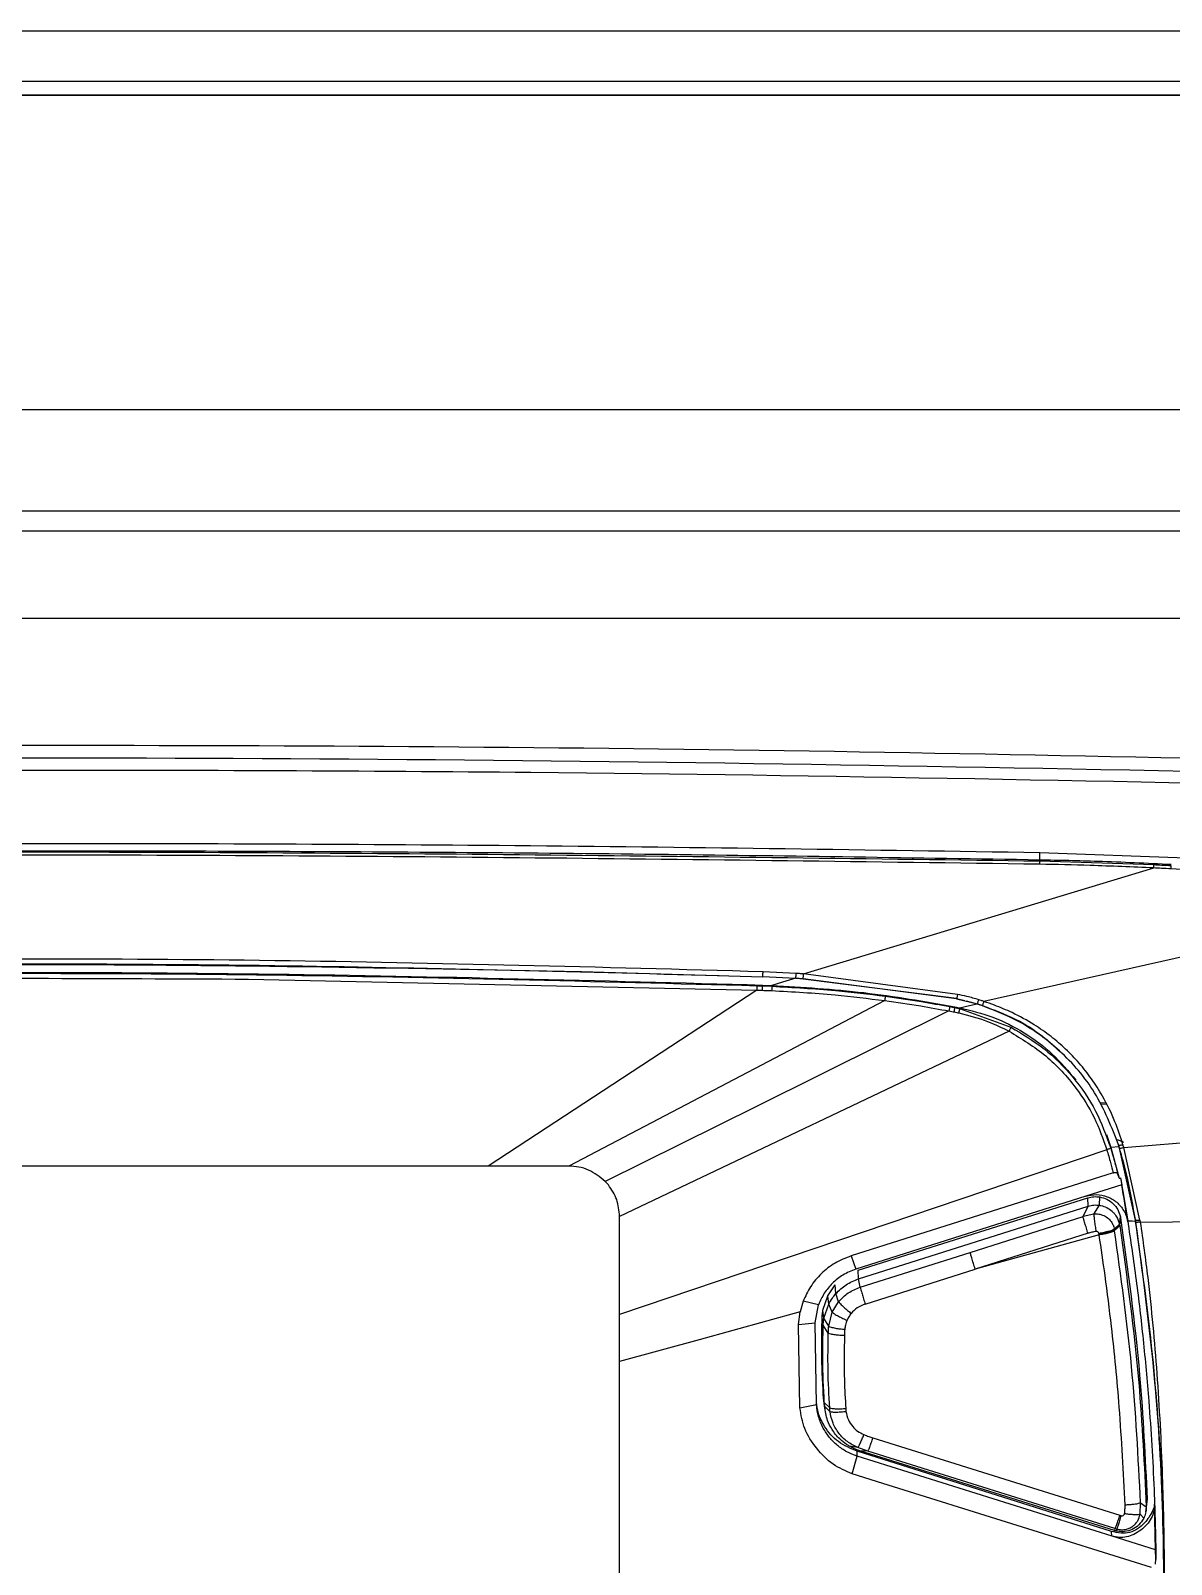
# Model space of a CAD drawing. Extents: x 527 to 611, y 788 to 934.
# Drawn here: x 576.789 to 579.597, y 806.543 to 810.319 of the extents above; entities that cross this region are included whole.
import ezdxf

# ---------------------------------------------------------------- set-up
doc = ezdxf.new("R2010")
doc.units = 0
doc.header["$MEASUREMENT"] = 0
doc.layers.add('1', color=4, linetype='Continuous')
doc.layers.add('GEOMETRY', color=4, linetype='Continuous', lineweight=25)

# ---------------------------------------------------------------- blocks, each defined once
blk = doc.blocks.new('2026_FLASH')
at = {"layer": 'GEOMETRY'}
for p, q in [((53.9454, 6.0717), (45.4746, 6.0717)), ((45.4746, 5.8226), (53.9454, 5.8226)), ((53.9209, 5.7724), (45.4991, 5.7724)), ((45.4991, 5.5582), (53.9209, 5.5582)), ((52.1943, 4.9631), (52.1947, 4.981)), ((52.1943, 4.9601), (52.1943, 4.9631)), ((52.4753, 4.9509), (52.1943, 4.9601)), ((52.555, 4.9678), (52.1947, 4.981)), ((51.6127, 4.6828), (52.4749, 4.9436)), ((53.2343, 4.8796), (52.057, 4.6149)), ((51.0661, 4.6888), (51.5126, 4.6756)), ((51.5947, 4.684), (51.513, 4.6879)), ((51.9918, 4.6322), (51.6127, 4.6828)), ((50.2463, 4.6699), (51.4976, 4.6429)), ((51.4979, 4.6537), (51.512, 4.6532)), ((51.512, 4.6554), (51.512, 4.6532)), ((51.512, 4.6554), (51.5347, 4.6545)), ((51.512, 4.6532), (51.5347, 4.6524)), ((51.5126, 4.6756), (51.5126, 4.6763)), ((51.5126, 4.6762), (51.594, 4.6723)), ((51.5939, 4.6717), (51.5126, 4.6756)), ((51.5347, 4.6545), (51.5347, 4.6524)), ((51.594, 4.6723), (51.612, 4.6712)), ((51.9894, 4.622), (51.6055, 4.6709)), ((51.9895, 4.6211), (51.6119, 4.6705)), ((51.4976, 4.6429), (50.8367, 4.2095)), ((51.8126, 4.6171), (51.035, 4.2095)), ((52.01, 4.6166), (51.9895, 4.6211)), ((51.9897, 4.6217), (52.0409, 4.609)), ((52.0407, 4.6084), (52.0136, 4.6158)), ((52.0409, 4.6089), (52.0536, 4.6049)), ((51.9856, 4.6018), (51.9855, 4.5998)), ((51.9856, 4.6018), (51.997, 4.5994)), ((51.997, 4.5994), (51.9969, 4.5974)), ((51.9969, 4.5974), (52.1234, 4.5516)), ((52.1188, 4.5417), (51.16, 4.0858)), ((52.3446, 4.3664), (52.3568, 4.3655)), ((52.3463, 4.3632), (52.3587, 4.3622)), ((52.3587, 4.2871), (52.3693, 4.2554)), ((52.4011, 4.2557), (52.9632, 4.3019)), ((52.3595, 4.2498), (51.16, 3.8442)), ((52.3898, 4.2571), (52.3693, 4.2554)), ((52.3693, 4.2554), (52.3693, 4.2553)), ((52.3693, 4.2554), (52.3896, 4.1795)), ((52.3898, 4.2571), (52.3884, 4.2617)), ((52.427, 4.091), (52.3906, 4.254)), ((52.441, 4.0769), (52.4011, 4.2557)), ((50.8367, 4.2095), (48.5833, 4.2095)), ((51.035, 4.2095), (50.8367, 4.2095)), ((52.3751, 4.193), (51.73, 3.9885)), ((51.1323, 4.1633), (51.1246, 4.172)), ((52.396, 4.1636), (52.3076, 4.1356)), ((52.3868, 4.1882), (52.3896, 4.1795)), ((52.3934, 4.1804), (52.396, 4.1636)), ((52.3934, 4.1804), (52.4108, 4.0746)), ((52.3076, 4.1356), (51.7418, 3.9562)), ((51.7475, 3.9536), (52.313, 4.1315)), ((52.3137, 4.1111), (52.313, 4.1315)), ((52.3418, 4.1131), (52.3421, 4.1336)), ((51.16, 3.8442), (51.16, 4.0858)), ((51.7482, 3.9318), (52.3137, 4.1111)), ((52.0231, 3.9973), (52.3008, 4.0853)), ((52.3008, 4.0853), (52.3137, 4.1111)), ((52.3276, 4.0916), (52.3008, 4.0853)), ((52.3276, 4.0916), (52.3418, 4.1131)), ((52.3906, 4.0664), (52.3929, 4.085)), ((52.3911, 4.0636), (52.3934, 4.0821)), ((52.4302, 4.0766), (52.427, 4.091)), ((52.4299, 4.0778), (52.4302, 4.0766)), ((52.3131, 4.0442), (52.0354, 3.9561)), ((52.3406, 4.04), (52.0354, 3.9561)), ((52.3404, 4.0417), (52.3401, 4.0436)), ((52.3404, 4.0417), (52.3406, 4.04)), ((52.3779, 4.0544), (52.3907, 4.0664)), ((52.3779, 4.0544), (52.3784, 4.0518)), ((52.3784, 4.0518), (52.3911, 4.0636)), ((52.3786, 4.0501), (52.3784, 4.0518)), ((52.3907, 4.0664), (52.3911, 4.0636)), ((52.441, 4.0769), (52.4418, 4.0719)), ((52.4418, 4.0719), (52.6789, 4.0733)), ((51.73, 3.9885), (51.7419, 3.9561)), ((51.7522, 3.9113), (52.0231, 3.9973)), ((51.7482, 3.9318), (51.7475, 3.9536)), ((51.7522, 3.9113), (51.7482, 3.9318)), ((51.7645, 3.8701), (52.0354, 3.9561)), ((51.6605, 3.8552), (51.6725, 3.8906)), ((51.6725, 3.8906), (51.6905, 3.9169)), ((51.6747, 3.8697), (51.6725, 3.8906)), ((51.6924, 3.8956), (51.6905, 3.9169)), ((51.6992, 3.8756), (51.6924, 3.8956)), ((51.6118, 3.8767), (51.6043, 3.8505)), ((51.6498, 3.8683), (51.6118, 3.8767)), ((51.6412, 3.824), (51.6498, 3.8683)), ((51.663, 3.835), (51.6605, 3.8552)), ((51.663, 3.835), (51.6747, 3.8697)), ((51.6834, 3.8498), (51.6747, 3.8697)), ((51.6834, 3.8498), (51.6992, 3.8756)), ((51.16, 3.7283), (51.16, 3.8442)), ((51.6006, 3.8197), (51.6043, 3.8505)), ((51.6006, 3.8197), (51.6412, 3.824)), ((51.6039, 3.6144), (51.6006, 3.8197)), ((51.6445, 3.6228), (51.6412, 3.824)), ((51.6612, 3.8178), (51.6587, 3.8377)), ((51.6737, 3.7987), (51.6612, 3.8178)), ((51.6747, 3.8155), (51.663, 3.835)), ((51.6747, 3.8155), (51.6834, 3.8498)), ((51.16, 2.6051), (51.16, 3.7283)), ((51.6638, 3.628), (51.6614, 3.6462)), ((51.6644, 3.6185), (51.6619, 3.6381)), ((51.6626, 3.631), (51.6651, 3.6112)), ((51.6772, 3.6147), (51.6638, 3.628)), ((51.6646, 3.6185), (51.6638, 3.628)), ((51.6039, 3.6144), (51.6445, 3.6228)), ((51.6779, 3.6054), (51.6646, 3.6185)), ((51.6779, 3.6054), (51.6772, 3.6147)), ((51.7462, 3.5169), (51.7262, 3.5199)), ((51.7713, 3.508), (51.7462, 3.5169)), ((51.7836, 3.5406), (52.3916, 3.3499)), ((51.7329, 3.4521), (51.7448, 3.4957)), ((51.7448, 3.4955), (51.7449, 3.5077)), ((52.3722, 3.2988), (51.7448, 3.4957)), ((52.3713, 3.3102), (51.7449, 3.5077)), ((51.7713, 3.508), (51.7512, 3.5089)), ((52.3783, 3.3123), (51.7512, 3.5089)), ((52.3793, 3.3174), (51.7713, 3.508)), ((51.8083, 3.4285), (51.7329, 3.4521)), ((52.4695, 3.2211), (51.8083, 3.4285)), ((52.4413, 3.3525), (52.4426, 3.3808)), ((52.4426, 3.3808), (52.4565, 3.3711)), ((52.4556, 3.3587), (52.4578, 3.3766)), ((52.4565, 3.3711), (52.4587, 3.3893)), ((52.4587, 3.3893), (52.4575, 3.3765)), ((52.4793, 3.2653), (52.4765, 3.3774)), ((52.4413, 3.3525), (52.4502, 3.3426)), ((52.3721, 3.2988), (52.3713, 3.3102)), ((52.4793, 3.2652), (52.3722, 3.2988)), ((52.3793, 3.3174), (52.3783, 3.3123)), ((52.3839, 3.316), (52.3793, 3.3174)), ((52.3831, 3.311), (52.3839, 3.316)), ((52.4802, 3.2416), (52.4793, 3.2652)), ((52.4793, 3.2293), (52.4797, 3.2416))]:
    blk.add_line(p, q, dxfattribs=at)
at = {"layer": 'GEOMETRY', "flags": 128}
for points in [[(51.5939, 4.6724), (51.5608, 4.6624), (51.5347, 4.6545)], [(51.997, 4.5994), (52.0214, 4.6049), (52.0406, 4.6092)], [(51.9708, 4.5915), (51.4969, 4.3566), (51.1246, 4.172)], [(52.4014, 4.268), (52.3878, 4.2733), (52.385, 4.2742)], [(52.4108, 4.0746), (52.4218, 4.0745), (52.4304, 4.0744)], [(51.6043, 3.8505), (51.3555, 3.7821), (51.16, 3.7283)]]:
    blk.add_lwpolyline(points, dxfattribs=at)
at = {"layer": 'GEOMETRY'}
blk.add_ellipse((46.4768, 3.1596), major_axis=(5.9661, 0.6738), ratio=0.990415, start_param=0.040735, end_param=0.056104, dxfattribs=at)
for points, knots in [([(42.46, 5.3222), (42.5684, 5.4276), (42.758, 5.612), (42.9884, 5.8359), (43.1307, 5.9742), (43.2117, 6.0535), (43.2862, 6.1259), (43.3758, 6.2101), (43.5202, 6.3327), (43.7104, 6.4733), (43.9523, 6.6204), (44.206, 6.7451), (44.4702, 6.8468), (44.7423, 6.9243), (45.0192, 6.9767), (45.2275, 6.9977), (45.3676, 7.003), (45.434, 7.0043), (45.5056, 7.0047), (45.6463, 7.0048), (45.8612, 7.0046), (46.1427, 7.0048), (46.7056, 7.0049), (47.55, 7.0047), (49.0511, 7.0047), (50.6739, 7.0047), (52.175, 7.0047), (53.0194, 7.0047), (53.4607, 7.0047), (53.6718, 7.0047), (53.8125, 7.0047), (53.8761, 7.0047), (53.9231, 7.0047), (53.959, 7.0047), (53.9891, 7.0044), (54.0589, 7.0034), (54.1631, 6.9988), (54.3482, 6.9821), (54.5778, 6.946), (54.8484, 6.8786), (55.1124, 6.7875), (55.3672, 6.6733), (55.6104, 6.5372), (55.8409, 6.3798), (56.0216, 6.232), (56.1407, 6.1195), (56.1993, 6.0624), (56.2327, 6.0297), (56.2616, 6.0012), (56.3153, 5.9491), (56.4142, 5.8528), (56.5752, 5.6963), (56.7982, 5.4795), (57.0152, 5.2686), (57.2443, 5.0458), (57.5125, 4.7849), (58.0014, 4.3095), (58.4038, 3.9182), (58.672, 3.6573)], [0, 0, 0, 0, 0.025199, 0.044098, 0.053548, 0.058273, 0.062997, 0.070871, 0.078753, 0.09456, 0.110246, 0.125882, 0.141623, 0.157369, 0.172982, 0.188539, 0.192221, 0.196339, 0.199608, 0.204156, 0.219797, 0.235436, 0.251075, 0.313632, 0.376189, 0.501303, 0.584139, 0.626417, 0.642056, 0.657696, 0.661605, 0.665515, 0.668304, 0.669427, 0.6715, 0.673335, 0.681058, 0.68887, 0.704321, 0.719742, 0.735294, 0.750812, 0.766228, 0.781692, 0.797284, 0.805082, 0.80898, 0.810929, 0.812878, 0.815741, 0.82341, 0.835885, 0.853165, 0.875252, 0.886333, 0.906439, 0.937626, 1, 1, 1, 1]), ([(42.5468, 5.2329), (42.6821, 5.3645), (42.8173, 5.496), (43.0202, 5.6932), (43.0879, 5.759), (43.1725, 5.8413), (43.1894, 5.8577), (43.2232, 5.8907), (43.2401, 5.9071), (43.274, 5.9402), (43.2908, 5.9566), (43.316, 5.9812), (43.3244, 5.9893), (43.3412, 6.0056), (43.3496, 6.0137), (43.3912, 6.0537), (43.4245, 6.085), (43.4918, 6.1451), (43.5263, 6.1745), (43.5968, 6.2318), (43.6328, 6.2597), (43.7063, 6.3141), (43.7435, 6.3404), (43.9319, 6.467), (44.09, 6.5537), (44.338, 6.6624), (44.4224, 6.695), (44.5519, 6.7384), (44.5956, 6.7519), (44.6831, 6.7769), (44.7269, 6.7883), (44.947, 6.8404), (45.1245, 6.8662), (45.3259, 6.8769), (45.3483, 6.8778), (45.3933, 6.8792), (45.416, 6.8796), (45.4844, 6.8804), (45.5308, 6.8804), (45.6011, 6.8802), (45.6247, 6.8801), (45.6717, 6.8801), (45.7423, 6.88), (45.8127, 6.8801), (46.0472, 6.8803), (46.2349, 6.8803), (46.7978, 6.8803), (47.1731, 6.8803), (47.9238, 6.8802), (48.2991, 6.8802), (49.4251, 6.8802), (50.1758, 6.8802), (51.6771, 6.8802), (52.4277, 6.8801), (53.366, 6.8801), (53.5537, 6.8801), (53.7883, 6.8802), (53.8352, 6.8802), (53.8938, 6.8802), (53.9056, 6.8802), (53.929, 6.8802), (53.941, 6.8802), (53.9639, 6.8802), (53.9748, 6.8801), (53.9918, 6.8799), (53.9975, 6.8798), (54.0088, 6.8796), (54.0145, 6.8795), (54.0652, 6.8784), (54.1099, 6.8764), (54.1992, 6.8704), (54.2437, 6.8664), (54.465, 6.8416), (54.6393, 6.8064), (54.8534, 6.743), (54.896, 6.7294), (54.9809, 6.7001), (55.0233, 6.6844), (55.1485, 6.6349), (55.23, 6.5983), (55.4685, 6.4784), (55.6196, 6.3849), (55.7987, 6.2508), (55.8341, 6.2231), (55.9037, 6.166), (55.9379, 6.1367), (55.988, 6.0917), (56.0044, 6.0766), (56.0372, 6.0457), (56.0536, 6.03), (56.0867, 5.9978), (56.1035, 5.9814), (56.137, 5.9488), (56.1538, 5.9325), (56.4388, 5.6551), (56.7072, 5.3944), (57.5121, 4.6116), (58.0486, 4.0898), (58.5852, 3.5681)], [0, 0, 0, 0, 0.03125, 0.03125, 0.046875, 0.046875, 0.050781, 0.050781, 0.054687, 0.054687, 0.058594, 0.058594, 0.060547, 0.060547, 0.0625, 0.0625, 0.070312, 0.070312, 0.078125, 0.078125, 0.085937, 0.085937, 0.09375, 0.09375, 0.125, 0.125, 0.140625, 0.140625, 0.148437, 0.148437, 0.15625, 0.15625, 0.1875, 0.1875, 0.191406, 0.191406, 0.195312, 0.195312, 0.203125, 0.203125, 0.207031, 0.207031, 0.210937, 0.21875, 0.21875, 0.25, 0.25, 0.3125, 0.3125, 0.375, 0.375, 0.5, 0.5, 0.625, 0.625, 0.65625, 0.65625, 0.664063, 0.664063, 0.666016, 0.666016, 0.667969, 0.667969, 0.669922, 0.669922, 0.670898, 0.670898, 0.671875, 0.671875, 0.679688, 0.679688, 0.6875, 0.6875, 0.71875, 0.71875, 0.726563, 0.726563, 0.734375, 0.734375, 0.75, 0.75, 0.78125, 0.78125, 0.789063, 0.789063, 0.796875, 0.796875, 0.800781, 0.800781, 0.804688, 0.804688, 0.808594, 0.808594, 0.8125, 0.8125, 0.875, 0.875, 1, 1, 1, 1]), ([(58.5617, 3.5438), (58.3106, 3.788), (57.7579, 4.3255), (57.113, 4.9526), (56.6272, 5.4251), (56.3507, 5.6938), (56.1463, 5.893), (56.0194, 6.0159), (55.967, 6.0654), (55.9163, 6.1107), (55.8062, 6.2043), (55.6325, 6.3349), (55.3854, 6.4858), (55.1249, 6.6118), (54.8535, 6.7122), (54.646, 6.7667), (54.5095, 6.7942), (54.4462, 6.8055), (54.3828, 6.8154), (54.3192, 6.824), (54.2554, 6.8312), (54.1915, 6.837), (54.1274, 6.8415), (54.0632, 6.8445), (54.0106, 6.8461), (53.9547, 6.8461), (53.8803, 6.8462), (53.7605, 6.8463), (53.5953, 6.8463), (53.3847, 6.8464), (53.1286, 6.8464), (52.7113, 6.8464), (52.1737, 6.8464), (51.5568, 6.8464), (51.0173, 6.8464), (50.0094, 6.8464), (48.6997, 6.8464), (47.2547, 6.8464), (46.3868, 6.8464), (45.9364, 6.8464), (45.743, 6.8463), (45.6068, 6.8464), (45.5103, 6.8465), (45.4139, 6.8461), (45.2615, 6.8417), (45.0374, 6.8201), (44.7849, 6.7707), (44.5681, 6.71), (44.3862, 6.6459), (44.179, 6.5577), (43.9509, 6.4382), (43.7488, 6.3058), (43.5958, 6.1889), (43.5049, 6.1122), (43.4339, 6.0475), (43.3866, 6.0026), (43.3336, 5.9511), (43.264, 5.8833), (43.1034, 5.7272), (42.8543, 5.4848), (42.4749, 5.1159), (42.1985, 4.8472), (42.0332, 4.6863)], [0, 0, 0, 0, 0.0567867, 0.1250078, 0.1458425, 0.1666771, 0.1875117, 0.1921187, 0.1953245, 0.1991991, 0.2031373, 0.2187574, 0.2343819, 0.2499978, 0.2656034, 0.2812376, 0.2847156, 0.2881884, 0.2916576, 0.2951249, 0.2985919, 0.3020602, 0.3055314, 0.3090071, 0.3124889, 0.3140551, 0.3180756, 0.3245504, 0.3334795, 0.3448629, 0.3587007, 0.3749927, 0.4125235, 0.4458684, 0.4750274, 0.5000006, 0.609284, 0.687381, 0.7342918, 0.7500162, 0.7604151, 0.7656422, 0.7721002, 0.7760595, 0.7812678, 0.796818, 0.8125087, 0.8229079, 0.8333087, 0.8437546, 0.8593966, 0.8749938, 0.8828558, 0.8906185, 0.8942657, 0.8984312, 0.9011851, 0.9062441, 0.9141989, 0.9374961, 0.9625977, 1, 1, 1, 1]), ([(42.0332, 4.6863), (42.3849, 5.0284), (42.6459, 5.2822), (42.8375, 5.4685), (42.8571, 5.4876), (42.8948, 5.5242), (42.9129, 5.5419), (42.9654, 5.5929), (42.9977, 5.6243), (43.0867, 5.7109), (43.1355, 5.7583), (43.2119, 5.8326), (43.2394, 5.8594), (43.2649, 5.8842), (43.2707, 5.8899), (43.2771, 5.8961), (43.2769, 5.8959), (43.2787, 5.8976), (43.2801, 5.8989), (43.2869, 5.9056), (43.2922, 5.9107), (43.3074, 5.9255), (43.3166, 5.9346), (43.3419, 5.9592), (43.3554, 5.9722), (43.3705, 5.9869), (43.3747, 5.9909), (43.3813, 5.9974), (43.384, 5.9999), (43.3926, 6.0082), (43.3983, 6.0136), (43.4261, 6.0401), (43.447, 6.0595), (43.4859, 6.0947), (43.5039, 6.1106), (43.5415, 6.1429), (43.5606, 6.1588), (43.6573, 6.2376), (43.7393, 6.2979), (43.9083, 6.4092), (43.9955, 6.4605), (44.1754, 6.5543), (44.2684, 6.5969), (44.4567, 6.672), (44.5524, 6.7046), (44.7469, 6.7599), (44.8457, 6.7827), (45.0431, 6.8179), (45.1421, 6.8304), (45.2661, 6.8398), (45.2909, 6.8413), (45.3406, 6.8438), (45.3663, 6.8447), (45.401, 6.8455), (45.4081, 6.8456), (45.4224, 6.8459), (45.4297, 6.846), (45.4574, 6.8463), (45.4815, 6.8464), (45.5264, 6.8465), (45.5428, 6.8465), (45.5695, 6.8465), (45.5788, 6.8465), (45.5932, 6.8464), (45.5981, 6.8464), (45.6081, 6.8464), (45.6127, 6.8464), (45.6424, 6.8464), (45.6914, 6.8463), (45.8028, 6.8464), (45.8462, 6.8464), (45.8976, 6.8464), (45.8991, 6.8464), (45.9015, 6.8464), (45.9022, 6.8464), (45.9031, 6.8464), (45.9032, 6.8464), (45.9034, 6.8464), (45.9031, 6.8464), (45.9067, 6.8464), (45.9149, 6.8464), (45.9563, 6.8464), (46.0067, 6.8464), (46.3724, 6.8464), (47.0289, 6.8464), (48.5597, 6.8464), (49.1609, 6.8464), (50.0262, 6.8464), (50.2049, 6.8464), (50.4816, 6.8464), (50.5741, 6.8464), (50.7727, 6.8464), (50.8777, 6.8464), (51.4311, 6.8464), (51.9647, 6.8464), (52.6673, 6.8464), (52.7468, 6.8464), (52.8682, 6.8464), (52.9082, 6.8464), (52.9855, 6.8464), (53.0231, 6.8464), (53.2058, 6.8464), (53.3349, 6.8464), (53.6711, 6.8463), (53.827, 6.8463), (53.9585, 6.8461), (53.9853, 6.8461), (53.9975, 6.846), (53.9985, 6.846), (54.0001, 6.846), (54.0009, 6.846), (54.0033, 6.8459), (54.0048, 6.8459), (54.0127, 6.8458), (54.0189, 6.8456), (54.0503, 6.8449), (54.0753, 6.844), (54.1503, 6.8402), (54.2002, 6.8365), (54.3493, 6.8216), (54.4481, 6.8066), (54.7428, 6.7468), (54.9336, 6.6878), (55.3016, 6.532), (55.4764, 6.4364), (55.6827, 6.2949), (55.7232, 6.2655), (55.803, 6.2047), (55.8424, 6.1731), (55.8998, 6.1247), (55.9186, 6.1084), (55.9462, 6.0839), (55.9553, 6.0757), (55.9688, 6.0634), (55.9733, 6.0593), (55.9833, 6.0499), (55.9889, 6.0448), (56.0068, 6.0278), (56.0207, 6.0146), (56.0442, 5.9919), (56.0526, 5.9838), (56.0702, 5.9668), (56.0796, 5.9576), (56.1258, 5.9126), (56.1628, 5.8766), (56.3479, 5.6967), (56.496, 5.5527), (56.7181, 5.3367), (56.7921, 5.2647), (56.9402, 5.1207), (57.0137, 5.0492), (57.6606, 4.4202), (58.1526, 3.9417), (58.5617, 3.5438)], [0, 0, 0, 0, 0.000488, 0.000488, 0.000549, 0.000549, 0.00061, 0.00061, 0.000732, 0.000732, 0.000977, 0.000977, 0.001221, 0.001221, 0.001343, 0.001343, 0.001465, 0.001465, 0.001953, 0.001953, 0.003906, 0.003906, 0.007812, 0.007812, 0.015625, 0.015625, 0.019531, 0.019531, 0.023438, 0.023438, 0.03125, 0.03125, 0.0625, 0.0625, 0.09375, 0.09375, 0.125, 0.125, 0.25, 0.25, 0.375, 0.375, 0.5, 0.5, 0.625, 0.625, 0.75, 0.75, 0.875, 0.875, 0.90625, 0.90625, 0.9375, 0.9375, 0.945312, 0.945312, 0.953125, 0.953125, 0.96875, 0.96875, 0.976562, 0.976562, 0.980469, 0.980469, 0.982422, 0.982422, 0.984375, 0.984375, 0.992188, 0.992188, 0.996094, 0.996094, 0.996216, 0.996216, 0.996277, 0.996277, 0.996284, 0.996284, 0.996292, 0.996292, 0.996307, 0.996307, 0.996338, 0.996338, 0.99646, 0.99646, 0.996521, 0.996521, 0.996536, 0.996536, 0.996544, 0.996544, 0.996552, 0.996552, 0.996582, 0.996582, 0.996586, 0.996586, 0.996588, 0.996588, 0.99659, 0.99659, 0.996597, 0.996597, 0.996613, 0.996613, 0.99662, 0.99662, 0.996622, 0.996622, 0.996624, 0.996624, 0.996628, 0.996628, 0.996643, 0.996643, 0.996704, 0.996704, 0.996826, 0.996826, 0.99707, 0.99707, 0.997559, 0.997559, 0.998047, 0.998047, 0.998169, 0.998169, 0.998291, 0.998291, 0.998352, 0.998352, 0.998383, 0.998383, 0.998398, 0.998398, 0.998413, 0.998413, 0.998444, 0.998444, 0.998459, 0.998459, 0.998474, 0.998474, 0.998535, 0.998535, 0.998779, 0.998779, 0.998901, 0.998901, 0.999023, 0.999023, 1, 1, 1, 1]), ([(53.234, 5.1992), (52.5747, 5.2136), (51.2599, 5.2421), (49.4287, 5.2478), (47.7385, 5.2343), (46.7043, 5.211), (46.186, 5.1992)], [0, 0, 0, 0, 0.280654, 0.559718, 0.779346, 1, 1, 1, 1]), ([(53.1278, 5.17), (52.3683, 5.1853), (50.8495, 5.2158), (48.5705, 5.2157), (47.0517, 5.1853), (46.2922, 5.17)], [0, 0, 0, 0, 0.333334, 0.666666, 1, 1, 1, 1]), ([(53.1272, 5.1408), (52.3986, 5.156), (51.2597, 5.1798), (49.71, 5.1852), (48.1603, 5.1798), (47.0214, 5.156), (46.2928, 5.1408)], [0, 0, 0, 0, 0.319834, 0.5, 0.680165, 1, 1, 1, 1]), ([(52.1947, 4.981), (51.7766, 4.9874), (50.9484, 5.0002), (49.71, 5.0048), (48.4716, 5.0002), (47.6434, 4.9874), (47.2253, 4.981)], [0, 0, 0, 0, 0.252409, 0.5, 0.747591, 1, 1, 1, 1]), ([(52.1943, 4.9631), (51.8895, 4.9679), (51.274, 4.9777), (50.3451, 4.9848), (49.3536, 4.986), (48.313, 4.98), (47.5856, 4.9687), (47.2257, 4.9631)], [0, 0, 0, 0, 0.184047, 0.371702, 0.560814, 0.782646, 1, 1, 1, 1]), ([(52.1943, 4.9601), (51.3662, 4.9711), (49.71, 4.9933), (48.0538, 4.9711), (47.2257, 4.9601)], [0, 0, 0, 0, 0.5, 1, 1, 1, 1]), ([(52.1942, 4.9527), (51.3662, 4.9639), (49.71, 4.9862), (48.0538, 4.9639), (47.2258, 4.9527)], [0, 0, 0, 0, 0.5, 1, 1, 1, 1]), ([(52.1942, 4.9527), (52.1942, 4.9537), (52.1943, 4.9557), (52.1943, 4.9579), (52.1943, 4.9594), (52.1943, 4.9598), (52.1943, 4.9601)], [0, 0, 0, 0, 0.275061, 0.561209, 0.784939, 1, 1, 1, 1]), ([(52.4749, 4.9436), (52.4227, 4.9458), (52.3291, 4.9499), (52.2355, 4.9519), (52.1942, 4.9527)], [0, 0, 0, 0, 0.558703, 1, 1, 1, 1]), ([(52.5182, 4.9518), (52.4579, 4.9547), (52.35, 4.9598), (52.242, 4.9621), (52.1943, 4.9631)], [0, 0, 0, 0, 0.558902, 1, 1, 1, 1]), ([(52.4749, 4.9436), (52.475, 4.9446), (52.4751, 4.9466), (52.4752, 4.9488), (52.4753, 4.9503), (52.4753, 4.9507), (52.4753, 4.9509)], [0, 0, 0, 0, 0.275016, 0.561214, 0.784976, 1, 1, 1, 1]), ([(52.5182, 4.9488), (52.5102, 4.9492), (52.4959, 4.9499), (52.4816, 4.9506), (52.4753, 4.9509)], [0, 0, 0, 0, 0.559998, 1, 1, 1, 1]), ([(52.5178, 4.9414), (52.5179, 4.9424), (52.518, 4.9444), (52.5181, 4.9466), (52.5182, 4.9482), (52.5182, 4.9486), (52.5182, 4.9488)], [0, 0, 0, 0, 0.274911, 0.561247, 0.785089, 1, 1, 1, 1]), ([(52.5178, 4.9414), (52.5098, 4.9418), (52.4955, 4.9425), (52.4812, 4.9433), (52.4749, 4.9436)], [0, 0, 0, 0, 0.563143, 1, 1, 1, 1]), ([(53.2343, 4.8796), (53.1435, 4.8898), (52.9728, 4.9091), (52.7337, 4.9288), (52.5856, 4.9374), (52.5178, 4.9414)], [0, 0, 0, 0, 0.381329, 0.716863, 1, 1, 1, 1]), ([(51.513, 4.6879), (51.1124, 4.6989), (50.3112, 4.7207), (49.1087, 4.7207), (48.3075, 4.6989), (47.907, 4.6879)], [0, 0, 0, 0, 0.333344, 0.666677, 1, 1, 1, 1]), ([(47.908, 4.6554), (48.3093, 4.6662), (49.1091, 4.6877), (50.3109, 4.6877), (51.1107, 4.6662), (51.512, 4.6554)], [0, 0, 0, 0, 0.334098, 0.665902, 1, 1, 1, 1]), ([(47.9221, 4.6537), (48.3202, 4.6643), (49.1138, 4.6855), (50.3062, 4.6855), (51.0997, 4.6643), (51.4979, 4.6537)], [0, 0, 0, 0, 0.334092, 0.665908, 1, 1, 1, 1]), ([(48.0128, 4.6787), (48.3782, 4.6885), (49.1441, 4.709), (50.2753, 4.709), (51.0405, 4.6885), (51.4052, 4.6788)], [0, 0, 0, 0, 0.323172, 0.677409, 1, 1, 1, 1]), ([(48.3394, 4.6885), (48.7938, 4.6972), (49.7027, 4.7147), (50.6117, 4.6975), (51.0661, 4.6888)], [0, 0, 0, 0, 0.5, 1, 1, 1, 1]), ([(51.5126, 4.6756), (51.5126, 4.6756), (51.5126, 4.6754), (51.5126, 4.6759), (51.5127, 4.677), (51.5127, 4.6787), (51.5128, 4.6808), (51.5129, 4.6833), (51.513, 4.6857), (51.513, 4.6872), (51.513, 4.6879)], [0, 0, 0, 0, 0.109995, 0.230867, 0.360486, 0.495331, 0.630911, 0.762591, 0.88648, 1, 1, 1, 1]), ([(51.5939, 4.6717), (51.5939, 4.6716), (51.5939, 4.6716), (51.594, 4.6732), (51.5942, 4.6757), (51.5943, 4.6786), (51.5945, 4.6814), (51.5946, 4.6832), (51.5947, 4.684)], [0, 0, 0, 0, 0.171436, 0.363084, 0.564321, 0.720264, 0.866923, 1, 1, 1, 1]), ([(51.6127, 4.6828), (51.6094, 4.683), (51.6033, 4.6835), (51.5973, 4.6838), (51.5947, 4.684)], [0, 0, 0, 0, 0.56, 1, 1, 1, 1]), ([(51.6119, 4.6705), (51.6119, 4.6705), (51.6119, 4.6705), (51.612, 4.672), (51.6122, 4.6745), (51.6124, 4.6774), (51.6125, 4.6802), (51.6127, 4.682), (51.6127, 4.6828)], [0, 0, 0, 0, 0.171496, 0.363173, 0.564403, 0.720322, 0.86695, 1, 1, 1, 1]), ([(48.1457, 4.6498), (48.4958, 4.6583), (49.1959, 4.6752), (49.8962, 4.6717), (50.2463, 4.6699)], [0, 0, 0, 0, 0.499998, 1, 1, 1, 1]), ([(51.4979, 4.6537), (51.4979, 4.6533), (51.4979, 4.6525), (51.4978, 4.6495), (51.4977, 4.6461), (51.4976, 4.6439), (51.4976, 4.6429)], [0, 0, 0, 0, 0.271212, 0.56216, 0.788757, 1, 1, 1, 1]), ([(51.5117, 4.6424), (51.5117, 4.6438), (51.5118, 4.6466), (51.5119, 4.6501), (51.512, 4.6524), (51.512, 4.6529), (51.512, 4.6532)], [0, 0, 0, 0, 0.271244, 0.5622, 0.788783, 1, 1, 1, 1]), ([(51.5347, 4.6524), (51.5347, 4.652), (51.5347, 4.6512), (51.5346, 4.6482), (51.5345, 4.6448), (51.5344, 4.6426), (51.5343, 4.6416)], [0, 0, 0, 0, 0.2713673, 0.5623686, 0.7889035, 1, 1, 1, 1]), ([(51.5347, 4.6545), (51.6104, 4.6499), (51.7617, 4.6408), (51.9109, 4.6148), (51.9856, 4.6018)], [0, 0, 0, 0, 0.499923, 1, 1, 1, 1]), ([(51.5347, 4.6524), (51.587, 4.6495), (51.6803, 4.6445), (51.7731, 4.633), (51.8139, 4.6279)], [0, 0, 0, 0, 0.559952, 1, 1, 1, 1]), ([(51.6119, 4.6705), (51.6086, 4.6707), (51.6026, 4.6711), (51.5966, 4.6715), (51.5939, 4.6717)], [0, 0, 0, 0, 0.560015, 1, 1, 1, 1]), ([(51.4976, 4.6429), (51.5002, 4.6428), (51.5049, 4.6426), (51.5096, 4.6425), (51.5117, 4.6424)], [0, 0, 0, 0, 0.56, 1, 1, 1, 1]), ([(51.5117, 4.6424), (51.5159, 4.6422), (51.5235, 4.642), (51.531, 4.6417), (51.5343, 4.6415)], [0, 0, 0, 0, 0.56, 1, 1, 1, 1]), ([(51.5343, 4.6416), (51.5864, 4.6387), (51.6795, 4.6337), (51.7719, 4.6222), (51.8126, 4.6171)], [0, 0, 0, 0, 0.559991, 1, 1, 1, 1]), ([(51.8139, 4.6279), (51.8139, 4.6275), (51.8138, 4.6267), (51.8134, 4.6237), (51.813, 4.6204), (51.8127, 4.6182), (51.8126, 4.6171)], [0, 0, 0, 0, 0.271341, 0.5624105, 0.7889724, 1, 1, 1, 1]), ([(51.8126, 4.6171), (51.8422, 4.6129), (51.8951, 4.6054), (51.9476, 4.5958), (51.9708, 4.5915)], [0, 0, 0, 0, 0.560002, 1, 1, 1, 1]), ([(51.8139, 4.6279), (51.8436, 4.6237), (51.8967, 4.6162), (51.9494, 4.6065), (51.9726, 4.6023)], [0, 0, 0, 0, 0.559958, 1, 1, 1, 1]), ([(51.9918, 4.6322), (51.9916, 4.6311), (51.9912, 4.629), (51.9906, 4.6258), (51.99, 4.623), (51.9896, 4.6211), (51.9895, 4.6211), (51.9895, 4.6211)], [0, 0, 0, 0, 0.173523, 0.364984, 0.564778, 0.793713, 1, 1, 1, 1]), ([(52.0441, 4.6191), (52.0344, 4.6219), (52.0172, 4.6269), (51.9996, 4.6306), (51.9918, 4.6322)], [0, 0, 0, 0, 0.560014, 1, 1, 1, 1]), ([(52.0407, 4.6084), (52.0407, 4.6084), (52.0407, 4.6083), (52.0412, 4.6096), (52.0419, 4.612), (52.043, 4.6153), (52.0437, 4.6179), (52.0441, 4.6191)], [0, 0, 0, 0, 0.173245, 0.364327, 0.563862, 0.792956, 1, 1, 1, 1]), ([(52.0533, 4.6044), (52.051, 4.6051), (52.0468, 4.6065), (52.0425, 4.6078), (52.0407, 4.6084)], [0, 0, 0, 0, 0.565432, 1, 1, 1, 1]), ([(52.057, 4.6149), (52.0546, 4.6157), (52.0503, 4.6171), (52.046, 4.6185), (52.0441, 4.6191)], [0, 0, 0, 0, 0.560029, 1, 1, 1, 1]), ([(52.0533, 4.6044), (52.0533, 4.6043), (52.0533, 4.6043), (52.0538, 4.6056), (52.0546, 4.6079), (52.0557, 4.6113), (52.0566, 4.6138), (52.057, 4.6149)], [0, 0, 0, 0, 0.173653, 0.364946, 0.56446, 0.793301, 1, 1, 1, 1]), ([(52.3992, 4.2623), (52.393, 4.2812), (52.3796, 4.3224), (52.3529, 4.3767), (52.3226, 4.4246), (52.2921, 4.4633), (52.2587, 4.498), (52.2218, 4.5297), (52.1779, 4.5604), (52.131, 4.586), (52.089, 4.6038), (52.0656, 4.6119), (52.057, 4.6149)], [0, 0, 0, 0, 0.117424, 0.254491, 0.353723, 0.449366, 0.543137, 0.634977, 0.734293, 0.855362, 0.946836, 1, 1, 1, 1]), ([(51.9726, 4.6023), (51.9725, 4.6019), (51.9724, 4.6011), (51.972, 4.5981), (51.9714, 4.5947), (51.971, 4.5926), (51.9708, 4.5915)], [0, 0, 0, 0, 0.271148, 0.562264, 0.788927, 1, 1, 1, 1]), ([(51.9708, 4.5915), (51.9732, 4.5911), (51.9775, 4.5902), (51.9818, 4.5894), (51.9837, 4.589)], [0, 0, 0, 0, 0.560006, 1, 1, 1, 1]), ([(51.9726, 4.6023), (51.975, 4.6018), (51.9793, 4.601), (51.9836, 4.6002), (51.9855, 4.5998)], [0, 0, 0, 0, 0.5599973, 1, 1, 1, 1]), ([(51.9837, 4.5891), (51.9839, 4.5904), (51.9845, 4.5932), (51.9851, 4.5966), (51.9854, 4.5989), (51.9855, 4.5995), (51.9855, 4.5998)], [0, 0, 0, 0, 0.27107, 0.562169, 0.788865, 1, 1, 1, 1]), ([(51.9837, 4.5891), (51.9858, 4.5886), (51.9895, 4.5879), (51.9932, 4.5871), (51.9949, 4.5867)], [0, 0, 0, 0, 0.560002, 1, 1, 1, 1]), ([(51.9855, 4.5998), (51.9876, 4.5994), (51.9914, 4.5986), (51.9952, 4.5978), (51.9969, 4.5974)], [0, 0, 0, 0, 0.556883, 1, 1, 1, 1]), ([(51.9969, 4.5974), (51.9969, 4.5971), (51.9968, 4.5962), (51.9962, 4.5933), (51.9955, 4.5899), (51.9951, 4.5878), (51.9949, 4.5867)], [0, 0, 0, 0, 0.271445, 0.562665, 0.789209, 1, 1, 1, 1]), ([(51.9949, 4.5867), (52.0188, 4.5806), (52.0617, 4.5695), (52.1013, 4.5502), (52.1188, 4.5417)], [0, 0, 0, 0, 0.559932, 1, 1, 1, 1]), ([(51.997, 4.5994), (52.0247, 4.5927), (52.0805, 4.5792), (52.1575, 4.5392), (52.2277, 4.4876), (52.2647, 4.4433), (52.2832, 4.4211)], [0, 0, 0, 0, 0.246984, 0.497217, 0.748745, 1, 1, 1, 1]), ([(52.2453, 4.4902), (52.2308, 4.5034), (52.197, 4.5342), (52.1329, 4.5745), (52.0808, 4.5938), (52.0532, 4.604)], [0, 0, 0, 0, 0.261689, 0.610056, 1, 1, 1, 1]), ([(52.3887, 4.2605), (52.3714, 4.3051), (52.3378, 4.3917), (52.2494, 4.4935), (52.1533, 4.565), (52.0845, 4.5921), (52.0533, 4.6044)], [0, 0, 0, 0, 0.287049, 0.557918, 0.799645, 1, 1, 1, 1]), ([(52.1234, 4.5515), (52.1233, 4.5512), (52.1231, 4.5504), (52.1218, 4.5476), (52.1203, 4.5446), (52.1193, 4.5426), (52.1188, 4.5417)], [0, 0, 0, 0, 0.2712656, 0.5626014, 0.7892555, 1, 1, 1, 1]), ([(52.1188, 4.5417), (52.1499, 4.5227), (52.2123, 4.4848), (52.281, 4.4093), (52.3311, 4.3303), (52.3501, 4.2766), (52.3595, 4.2498)], [0, 0, 0, 0, 0.279924, 0.559762, 0.779839, 1, 1, 1, 1]), ([(52.1234, 4.5516), (52.1513, 4.5348), (52.2078, 4.5011), (52.2781, 4.4301), (52.3351, 4.3477), (52.3577, 4.2852), (52.3689, 4.2543)], [0, 0, 0, 0, 0.2456, 0.496045, 0.750853, 1, 1, 1, 1]), ([(52.3689, 4.2543), (52.3688, 4.254), (52.3685, 4.2537), (52.3675, 4.253), (52.3667, 4.2526), (52.3662, 4.2524), (52.3661, 4.2523), (52.3661, 4.2523), (52.3652, 4.2519), (52.3631, 4.251), (52.3607, 4.2502), (52.3595, 4.2498)], [0, 0, 0, 0, 0.204659, 0.363012, 0.463013, 0.489773, 0.497278, 0.49956, 0.500863, 0.75966, 1, 1, 1, 1]), ([(52.3595, 4.2498), (52.3626, 4.2392), (52.3681, 4.2204), (52.373, 4.2014), (52.3751, 4.193)], [0, 0, 0, 0, 0.559998, 1, 1, 1, 1]), ([(52.3693, 4.2553), (52.3692, 4.2551), (52.369, 4.2549), (52.3689, 4.2544), (52.3689, 4.2543)], [0, 0, 0, 0, 0.592933, 1, 1, 1, 1]), ([(52.3689, 4.2543), (52.3724, 4.2419), (52.3788, 4.22), (52.3843, 4.1979), (52.3868, 4.1882)], [0, 0, 0, 0, 0.561628, 1, 1, 1, 1]), ([(52.3992, 4.2623), (52.3983, 4.262), (52.3964, 4.2614), (52.3936, 4.2608), (52.391, 4.2603), (52.3892, 4.2602), (52.3889, 4.2604), (52.3887, 4.2605)], [0, 0, 0, 0, 0.1760368, 0.3666471, 0.5638472, 0.7910953, 1, 1, 1, 1]), ([(52.3906, 4.254), (52.3903, 4.2552), (52.3896, 4.2574), (52.389, 4.2596), (52.3887, 4.2605)], [0, 0, 0, 0, 0.56, 1, 1, 1, 1]), ([(52.4299, 4.0778), (52.424, 4.1109), (52.4134, 4.1713), (52.3976, 4.2306), (52.3898, 4.2571), (52.3898, 4.2571)], [0, 0, 0, 0, 0.54889, 0.999991, 1, 1, 1, 1]), ([(52.3906, 4.254), (52.3907, 4.2539), (52.391, 4.2537), (52.3924, 4.2537), (52.3947, 4.254), (52.3978, 4.2547), (52.4, 4.2554), (52.4011, 4.2557)], [0, 0, 0, 0, 0.176076, 0.366688, 0.563866, 0.791089, 1, 1, 1, 1]), ([(52.4011, 4.2557), (52.4008, 4.2569), (52.4001, 4.2591), (52.3995, 4.2613), (52.3992, 4.2623)], [0, 0, 0, 0, 0.5599996, 1, 1, 1, 1]), ([(51.1246, 4.172), (51.1115, 4.1826), (51.092, 4.1984), (51.0597, 4.2082), (51.0433, 4.2091), (51.035, 4.2095)], [0, 0, 0, 0, 0.503607, 0.750992, 1, 1, 1, 1]), ([(52.3751, 4.193), (52.3758, 4.1932), (52.377, 4.1936), (52.3787, 4.194), (52.38, 4.1943), (52.3815, 4.1941), (52.3831, 4.1934), (52.3854, 4.1918), (52.3862, 4.1896), (52.3868, 4.1882)], [0, 0, 0, 0, 0.112858, 0.210107, 0.288346, 0.346904, 0.493915, 0.651729, 1, 1, 1, 1]), ([(51.16, 4.0858), (51.1587, 4.0999), (51.1561, 4.1281), (51.1402, 4.1516), (51.1323, 4.1633)], [0, 0, 0, 0, 0.50148, 1, 1, 1, 1]), ([(52.3896, 4.1795), (52.3903, 4.1797), (52.3916, 4.18), (52.3928, 4.1803), (52.3934, 4.1804)], [0, 0, 0, 0, 0.560009, 1, 1, 1, 1]), ([(52.3076, 4.1355), (52.3164, 4.1374), (52.3341, 4.1412), (52.3611, 4.1354), (52.3846, 4.1218), (52.4025, 4.1005), (52.4092, 4.0829), (52.4107, 4.0735), (52.4107, 4.0734)], [0, 0, 0, 0, 0.1970476, 0.3939799, 0.5921711, 0.78796, 0.9989473, 1, 1, 1, 1]), ([(52.313, 4.1315), (52.3178, 4.1327), (52.3274, 4.1351), (52.3372, 4.1341), (52.3421, 4.1336)], [0, 0, 0, 0, 0.500671, 1, 1, 1, 1]), ([(52.3421, 4.1336), (52.3482, 4.132), (52.3603, 4.1289), (52.3757, 4.1177), (52.3875, 4.1029), (52.3911, 4.091), (52.3929, 4.085)], [0, 0, 0, 0, 0.249905, 0.499688, 0.749373, 1, 1, 1, 1]), ([(52.3131, 4.0442), (52.3118, 4.0484), (52.3091, 4.057), (52.3053, 4.0694), (52.3023, 4.0797), (52.3013, 4.0835), (52.3008, 4.0853)], [0, 0, 0, 0, 0.242712, 0.500023, 0.757322, 1, 1, 1, 1]), ([(52.3137, 4.1111), (52.3183, 4.1123), (52.3276, 4.1146), (52.3371, 4.1136), (52.3418, 4.1131)], [0, 0, 0, 0, 0.5015336, 1, 1, 1, 1]), ([(52.3276, 4.0916), (52.3316, 4.0918), (52.3389, 4.0921), (52.3503, 4.0891), (52.3612, 4.0831), (52.3697, 4.0743), (52.3754, 4.0646), (52.377, 4.058), (52.3779, 4.0544)], [0, 0, 0, 0, 0.172282, 0.315425, 0.509026, 0.704288, 0.839933, 1, 1, 1, 1]), ([(52.3333, 4.0487), (52.3327, 4.0532), (52.3315, 4.0623), (52.3298, 4.0753), (52.3283, 4.086), (52.3278, 4.0898), (52.3276, 4.0916)], [0, 0, 0, 0, 0.242477, 0.499997, 0.757519, 1, 1, 1, 1]), ([(52.3418, 4.1131), (52.3428, 4.1129), (52.3488, 4.1119), (52.3597, 4.1079), (52.3705, 4.1005), (52.3769, 4.094), (52.3805, 4.0894), (52.3862, 4.0812), (52.3887, 4.0728), (52.3906, 4.0664)], [0, 0, 0, 0, 0.041906, 0.252417, 0.476871, 0.584962, 0.634708, 0.720546, 1, 1, 1, 1]), ([(52.3929, 4.085), (52.393, 4.0844), (52.3932, 4.0835), (52.3933, 4.0825), (52.3934, 4.0821)], [0, 0, 0, 0, 0.56, 1, 1, 1, 1]), ([(52.3934, 4.0821), (52.4111, 3.9533), (52.4428, 3.7232), (52.4539, 3.4914), (52.4587, 3.3893)], [0, 0, 0, 0, 0.56, 1, 1, 1, 1]), ([(52.3333, 4.0487), (52.3297, 4.0481), (52.3228, 4.047), (52.3162, 4.0451), (52.3131, 4.0442)], [0, 0, 0, 0, 0.53753, 1, 1, 1, 1]), ([(52.3401, 4.0436), (52.3398, 4.0443), (52.3394, 4.0459), (52.3377, 4.0476), (52.336, 4.0485), (52.3344, 4.0488), (52.3337, 4.0488), (52.3333, 4.0487)], [0, 0, 0, 0, 0.2456823, 0.5053754, 0.7608725, 0.8799209, 1, 1, 1, 1]), ([(52.3779, 4.0544), (52.3766, 4.0536), (52.3739, 4.052), (52.3648, 4.049), (52.3531, 4.046), (52.3443, 4.0444), (52.3401, 4.0436)], [0, 0, 0, 0, 0.242882, 0.500003, 0.757123, 1, 1, 1, 1]), ([(52.3784, 4.0519), (52.3768, 4.051), (52.3736, 4.0492), (52.3634, 4.0462), (52.3518, 4.0436), (52.3441, 4.0424), (52.3404, 4.0417)], [0, 0, 0, 0, 0.27299, 0.56173, 0.78701, 1, 1, 1, 1]), ([(52.3786, 4.0501), (52.3771, 4.0492), (52.3739, 4.0474), (52.3637, 4.0444), (52.3521, 4.0419), (52.3444, 4.0406), (52.3406, 4.04)], [0, 0, 0, 0, 0.2729897, 0.5617303, 0.7870097, 1, 1, 1, 1]), ([(52.4042, 3.375), (52.4002, 3.4555), (52.3929, 3.6024), (52.3742, 3.7909), (52.3567, 3.9319), (52.3456, 4.0068), (52.3406, 4.0399)], [0, 0, 0, 0, 0.36196, 0.660136, 0.849734, 1, 1, 1, 1]), ([(52.4426, 3.3808), (52.4368, 3.4928), (52.4251, 3.7168), (52.3941, 3.939), (52.3786, 4.05)], [0, 0, 0, 0, 0.500001, 1, 1, 1, 1]), ([(52.3911, 4.0636), (52.4089, 3.9348), (52.4405, 3.7049), (52.4516, 3.4731), (52.4565, 3.3711)], [0, 0, 0, 0, 0.559995, 1, 1, 1, 1]), ([(52.4109, 4.0722), (52.4109, 4.0724), (52.4108, 4.0728), (52.4108, 4.0732), (52.4107, 4.0734)], [0, 0, 0, 0, 0.444616, 1, 1, 1, 1]), ([(52.4108, 4.0746), (52.418, 4.0261), (52.4324, 3.9292), (52.4495, 3.7812), (52.4653, 3.6092), (52.4733, 3.4762), (52.4768, 3.3845), (52.4778, 3.3559), (52.4786, 3.3274), (52.4793, 3.2988), (52.4799, 3.2702), (52.4801, 3.2511), (52.4803, 3.2415)], [0, 0, 0, 0, 0.175686, 0.351372, 0.534094, 0.794894, 0.829048, 0.863203, 0.897357, 0.931511, 0.965666, 1, 1, 1, 1]), ([(52.4302, 4.0766), (52.4304, 4.0764), (52.4307, 4.0762), (52.4321, 4.0761), (52.4335, 4.0761), (52.4352, 4.0761), (52.4377, 4.0764), (52.4397, 4.0767), (52.441, 4.0769)], [0, 0, 0, 0, 0.238478, 0.367643, 0.499813, 0.63201, 0.761255, 1, 1, 1, 1]), ([(52.431, 4.0716), (52.4308, 4.0726), (52.4306, 4.0742), (52.4303, 4.0758), (52.4302, 4.0766)], [0, 0, 0, 0, 0.56, 1, 1, 1, 1]), ([(52.4303, 2.2658), (52.4352, 2.2987), (52.4598, 2.463), (52.4877, 2.737), (52.5025, 3.088), (52.4977, 3.4166), (52.4758, 3.7461), (52.4456, 3.9649), (52.4304, 4.0744)], [0, 0, 0, 0, 0.054879, 0.274509, 0.454772, 0.635035, 0.817517, 1, 1, 1, 1]), ([(52.4418, 4.0719), (52.4408, 4.0718), (52.4388, 4.0715), (52.436, 4.0712), (52.4334, 4.0711), (52.4314, 4.0712), (52.4311, 4.0715), (52.431, 4.0716)], [0, 0, 0, 0, 0.176074, 0.366659, 0.563806, 0.791029, 1, 1, 1, 1]), ([(52.4418, 4.0719), (52.4481, 4.0264), (52.4654, 3.9026), (52.4845, 3.6937), (52.4967, 3.4596), (52.5013, 3.2372), (52.5002, 3.0222), (52.4921, 2.8039), (52.4804, 2.6369), (52.4711, 2.5314), (52.4666, 2.4845), (52.4619, 2.4384), (52.4571, 2.3933), (52.4521, 2.3493), (52.4469, 2.3058), (52.4433, 2.277), (52.4415, 2.2625)], [0, 0, 0, 0, 0.076014, 0.206528, 0.346511, 0.463479, 0.574264, 0.701983, 0.824547, 0.851025, 0.877046, 0.902575, 0.927576, 0.952015, 0.975856, 1, 1, 1, 1]), ([(51.73, 3.9885), (51.7164, 3.9832), (51.6895, 3.9727), (51.6558, 3.9459), (51.6288, 3.9138), (51.6174, 3.8889), (51.6118, 3.8767)], [0, 0, 0, 0, 0.258025, 0.511623, 0.759853, 1, 1, 1, 1]), ([(52.0354, 3.9561), (52.0339, 3.9608), (52.0308, 3.9705), (52.027, 3.9832), (52.0243, 3.9924), (52.0235, 3.9957), (52.0231, 3.9973)], [0, 0, 0, 0, 0.272801, 0.561779, 0.787199, 1, 1, 1, 1]), ([(51.7419, 3.9561), (51.7308, 3.9517), (51.7094, 3.9432), (51.6833, 3.922), (51.6626, 3.8972), (51.6541, 3.878), (51.6498, 3.8683)], [0, 0, 0, 0, 0.2698914, 0.5209584, 0.7589327, 1, 1, 1, 1]), ([(51.6924, 3.8956), (51.7004, 3.9035), (51.7166, 3.9193), (51.7377, 3.9276), (51.7482, 3.9318)], [0, 0, 0, 0, 0.4999563, 1, 1, 1, 1]), ([(51.6747, 3.8697), (51.6775, 3.8748), (51.6826, 3.884), (51.6894, 3.892), (51.6924, 3.8956)], [0, 0, 0, 0, 0.559764, 1, 1, 1, 1]), ([(51.6992, 3.8756), (51.7067, 3.8835), (51.7217, 3.8992), (51.742, 3.9073), (51.7522, 3.9113)], [0, 0, 0, 0, 0.499906, 1, 1, 1, 1]), ([(51.7522, 3.9113), (51.7526, 3.9095), (51.7536, 3.9057), (51.7566, 3.8954), (51.7604, 3.883), (51.7631, 3.8743), (51.7645, 3.8702)], [0, 0, 0, 0, 0.24269, 0.500004, 0.757315, 1, 1, 1, 1]), ([(51.6587, 3.8377), (51.6589, 3.841), (51.6592, 3.8468), (51.6601, 3.8526), (51.6605, 3.8552)], [0, 0, 0, 0, 0.55973, 1, 1, 1, 1]), ([(51.6992, 3.8756), (51.7005, 3.874), (51.7031, 3.8707), (51.7115, 3.8627), (51.7209, 3.8544), (51.7271, 3.8493), (51.7301, 3.8469)], [0, 0, 0, 0, 0.272705, 0.561802, 0.787293, 1, 1, 1, 1]), ([(51.7645, 3.8701), (51.7576, 3.8674), (51.7445, 3.8621), (51.7348, 3.8518), (51.7301, 3.8469)], [0, 0, 0, 0, 0.520042, 1, 1, 1, 1]), ([(51.6614, 3.6462), (51.6597, 3.6819), (51.6565, 3.7457), (51.658, 3.8096), (51.6587, 3.8377)], [0, 0, 0, 0, 0.559995, 1, 1, 1, 1]), ([(51.6638, 3.628), (51.6621, 3.6634), (51.659, 3.7267), (51.6605, 3.79), (51.6612, 3.8178)], [0, 0, 0, 0, 0.5599901, 1, 1, 1, 1]), ([(51.6612, 3.8178), (51.6613, 3.821), (51.6617, 3.8268), (51.6626, 3.8325), (51.663, 3.835)], [0, 0, 0, 0, 0.559854, 1, 1, 1, 1]), ([(51.6737, 3.7987), (51.6739, 3.8018), (51.6741, 3.8074), (51.6745, 3.813), (51.6747, 3.8155)], [0, 0, 0, 0, 0.553722, 1, 1, 1, 1]), ([(51.6747, 3.8155), (51.6763, 3.8147), (51.6796, 3.8131), (51.6903, 3.8108), (51.7024, 3.8089), (51.7104, 3.8082), (51.7142, 3.8078)], [0, 0, 0, 0, 0.2726302, 0.5618212, 0.7873686, 1, 1, 1, 1]), ([(51.6834, 3.8498), (51.6849, 3.8485), (51.688, 3.8459), (51.6978, 3.8404), (51.709, 3.8348), (51.7163, 3.8316), (51.7199, 3.8301)], [0, 0, 0, 0, 0.272667, 0.561812, 0.787332, 1, 1, 1, 1]), ([(51.7199, 3.8301), (51.7184, 3.8262), (51.7156, 3.819), (51.7147, 3.8113), (51.7142, 3.8078)], [0, 0, 0, 0, 0.538824, 1, 1, 1, 1]), ([(51.7301, 3.8469), (51.728, 3.8441), (51.7241, 3.8389), (51.7212, 3.8329), (51.7199, 3.8301)], [0, 0, 0, 0, 0.522312, 1, 1, 1, 1]), ([(51.6771, 3.6147), (51.6754, 3.6458), (51.6721, 3.7071), (51.6732, 3.7685), (51.6737, 3.7987)], [0, 0, 0, 0, 0.508177, 1, 1, 1, 1]), ([(51.6737, 3.7987), (51.6754, 3.798), (51.6787, 3.7966), (51.6894, 3.7948), (51.7015, 3.7937), (51.7095, 3.7934), (51.7134, 3.7933)], [0, 0, 0, 0, 0.272671, 0.561815, 0.787333, 1, 1, 1, 1]), ([(51.7134, 3.7933), (51.7129, 3.7564), (51.712, 3.6962), (51.7153, 3.6362), (51.7167, 3.6128)], [0, 0, 0, 0, 0.611747, 1, 1, 1, 1]), ([(51.7142, 3.8078), (51.714, 3.8051), (51.7136, 3.8002), (51.7135, 3.7954), (51.7134, 3.7933)], [0, 0, 0, 0, 0.566012, 1, 1, 1, 1]), ([(51.745, 3.5079), (51.7287, 3.5146), (51.6966, 3.5276), (51.6657, 3.5639), (51.6487, 3.5984), (51.6456, 3.6195), (51.6443, 3.6286)], [0, 0, 0, 0, 0.312306, 0.615129, 0.834413, 1, 1, 1, 1]), ([(51.6619, 3.6381), (51.6618, 3.6396), (51.6617, 3.6423), (51.6615, 3.645), (51.6614, 3.6462)], [0, 0, 0, 0, 0.560189, 1, 1, 1, 1]), ([(51.7329, 3.4521), (51.7166, 3.459), (51.6826, 3.4733), (51.6438, 3.514), (51.6129, 3.5608), (51.6068, 3.597), (51.6039, 3.6144)], [0, 0, 0, 0, 0.240187, 0.499274, 0.759709, 1, 1, 1, 1]), ([(51.6613, 3.5646), (51.6569, 3.5738), (51.6482, 3.5923), (51.6457, 3.6126), (51.6445, 3.6228)], [0, 0, 0, 0, 0.500109, 1, 1, 1, 1]), ([(51.7262, 3.5199), (51.7259, 3.5201), (51.7234, 3.5215), (51.7148, 3.5269), (51.6992, 3.5394), (51.6832, 3.5593), (51.6693, 3.5864), (51.6663, 3.6065), (51.6644, 3.6185)], [0, 0, 0, 0, 0.007964, 0.071855, 0.250131, 0.49959, 0.700144, 1, 1, 1, 1]), ([(51.6771, 3.6147), (51.6787, 3.6141), (51.682, 3.613), (51.6927, 3.6122), (51.7048, 3.6122), (51.7128, 3.6126), (51.7167, 3.6128)], [0, 0, 0, 0, 0.272671, 0.561811, 0.787329, 1, 1, 1, 1]), ([(51.678, 3.6054), (51.6795, 3.605), (51.6828, 3.604), (51.6935, 3.6039), (51.7055, 3.6045), (51.7135, 3.6054), (51.7173, 3.6058)], [0, 0, 0, 0, 0.272654, 0.561812, 0.787341, 1, 1, 1, 1]), ([(51.7462, 3.5169), (51.7374, 3.5213), (51.7198, 3.53), (51.6991, 3.5512), (51.6838, 3.5766), (51.6799, 3.5958), (51.678, 3.6054)], [0, 0, 0, 0, 0.249583, 0.499401, 0.749477, 1, 1, 1, 1]), ([(51.7167, 3.6128), (51.7168, 3.6115), (51.7169, 3.6092), (51.7172, 3.6069), (51.7173, 3.6058)], [0, 0, 0, 0, 0.559046, 1, 1, 1, 1]), ([(51.7173, 3.6058), (51.7188, 3.5988), (51.7217, 3.5853), (51.7325, 3.569), (51.7457, 3.5563), (51.7561, 3.5511), (51.7616, 3.5485)], [0, 0, 0, 0, 0.282944, 0.544563, 0.761064, 1, 1, 1, 1]), ([(51.7448, 3.4957), (51.7361, 3.499), (51.7187, 3.5055), (51.6957, 3.5215), (51.6758, 3.541), (51.6661, 3.5567), (51.6613, 3.5646)], [0, 0, 0, 0, 0.250343, 0.500563, 0.750502, 1, 1, 1, 1]), ([(51.7512, 3.5089), (51.7464, 3.5106), (51.7377, 3.5136), (51.7297, 3.518), (51.7262, 3.5199)], [0, 0, 0, 0, 0.559731, 1, 1, 1, 1]), ([(51.7462, 3.5169), (51.7469, 3.5177), (51.7482, 3.5192), (51.7524, 3.5275), (51.7571, 3.5377), (51.7601, 3.5449), (51.7616, 3.5485)], [0, 0, 0, 0, 0.272661, 0.56181, 0.787333, 1, 1, 1, 1]), ([(51.7616, 3.5485), (51.7655, 3.5469), (51.7728, 3.5441), (51.7802, 3.5417), (51.7836, 3.5406)], [0, 0, 0, 0, 0.538241, 1, 1, 1, 1]), ([(51.7713, 3.508), (51.7718, 3.5087), (51.7727, 3.5101), (51.7758, 3.5176), (51.7795, 3.5281), (51.7823, 3.5365), (51.7836, 3.5406)], [0, 0, 0, 0, 0.24301, 0.500471, 0.757675, 1, 1, 1, 1]), ([(52.4769, 3.3772), (52.4769, 3.3766), (52.4765, 3.3709), (52.4699, 3.3543), (52.456, 3.3338), (52.4361, 3.3158), (52.4158, 3.3068), (52.3935, 3.3047), (52.3789, 3.3084), (52.3713, 3.3104)], [0, 0, 0, 0, 0.0128708, 0.1220495, 0.3731504, 0.5359307, 0.6848733, 0.8347279, 1, 1, 1, 1]), ([(52.4765, 3.3774), (52.4763, 3.3713), (52.4759, 3.3593), (52.4693, 3.342), (52.4583, 3.3264), (52.4433, 3.3131), (52.4264, 3.3025), (52.4084, 3.2962), (52.3899, 3.2946), (52.3781, 3.2974), (52.3722, 3.2989)], [0, 0, 0, 0, 0.121941, 0.240759, 0.364646, 0.500883, 0.636765, 0.760286, 0.878654, 1, 1, 1, 1]), ([(52.4031, 3.3536), (52.4035, 3.3575), (52.4044, 3.3645), (52.4043, 3.3717), (52.4042, 3.375)], [0, 0, 0, 0, 0.536964, 1, 1, 1, 1]), ([(52.4426, 3.3808), (52.4411, 3.3801), (52.4379, 3.3786), (52.4275, 3.3768), (52.4158, 3.3756), (52.408, 3.3752), (52.4042, 3.375)], [0, 0, 0, 0, 0.272993, 0.561741, 0.78702, 1, 1, 1, 1]), ([(52.4565, 3.3711), (52.4563, 3.3656), (52.4559, 3.3557), (52.4519, 3.3466), (52.4502, 3.3426)], [0, 0, 0, 0, 0.559193, 1, 1, 1, 1]), ([(52.3793, 3.3174), (52.3798, 3.3181), (52.3807, 3.3195), (52.3837, 3.3269), (52.3875, 3.3374), (52.3903, 3.3458), (52.3916, 3.3499)], [0, 0, 0, 0, 0.242658, 0.499987, 0.757323, 1, 1, 1, 1]), ([(52.4502, 3.3426), (52.4467, 3.3369), (52.443, 3.3309), (52.4334, 3.3218), (52.4222, 3.3142), (52.4074, 3.31), (52.394, 3.3093), (52.3874, 3.3103), (52.3831, 3.311)], [0, 0, 0, 0, 0.249845, 0.265113, 0.499755, 0.749475, 0.835048, 1, 1, 1, 1]), ([(52.3839, 3.316), (52.3875, 3.3153), (52.3945, 3.3138), (52.4051, 3.3148), (52.4149, 3.3178), (52.4234, 3.3227), (52.4304, 3.329), (52.4376, 3.3385), (52.4399, 3.347), (52.4413, 3.3525)], [0, 0, 0, 0, 0.1417232, 0.2786093, 0.4107796, 0.5383351, 0.6610999, 0.7791067, 1, 1, 1, 1]), ([(52.3839, 3.316), (52.3843, 3.3167), (52.3852, 3.3181), (52.388, 3.3257), (52.3914, 3.3362), (52.3939, 3.3447), (52.3951, 3.3489)], [0, 0, 0, 0, 0.242671, 0.500008, 0.75734, 1, 1, 1, 1]), ([(52.3916, 3.3499), (52.3923, 3.3497), (52.3934, 3.3493), (52.3946, 3.349), (52.3951, 3.3489)], [0, 0, 0, 0, 0.559437, 1, 1, 1, 1]), ([(52.3951, 3.3489), (52.3961, 3.3488), (52.3981, 3.3486), (52.4006, 3.3498), (52.4024, 3.3516), (52.4029, 3.353), (52.4031, 3.3536)], [0, 0, 0, 0, 0.283729, 0.573665, 0.794002, 1, 1, 1, 1]), ([(52.4413, 3.3525), (52.4398, 3.352), (52.4367, 3.3511), (52.4261, 3.3512), (52.4144, 3.3521), (52.4068, 3.3532), (52.4031, 3.3536)], [0, 0, 0, 0, 0.282422, 0.573767, 0.795238, 1, 1, 1, 1]), ([(52.3831, 3.311), (52.3822, 3.3113), (52.3806, 3.3117), (52.379, 3.3121), (52.3783, 3.3123)], [0, 0, 0, 0, 0.560301, 1, 1, 1, 1])]:
    blk.add_open_spline(points, degree=3, knots=knots, dxfattribs=at)
blk.add_open_spline([(52.4307, 2.2655), (52.4506, 2.4154), (52.4903, 2.7151), (52.5053, 3.1686), (52.4904, 3.6221), (52.4508, 3.9218), (52.431, 4.0716)], degree=3, dxfattribs=at)

msp = doc.modelspace()

# ---------------------------------------------------------------- block references
at = {"layer": '1'}
msp.add_blockref('2026_FLASH', (527.0792, 803.3138), dxfattribs=at)

doc.saveas('drawing.dxf')
